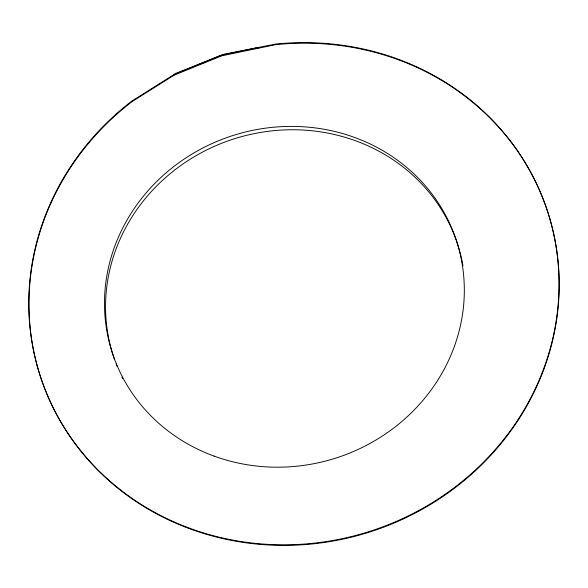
<?xml version="1.0" encoding="UTF-8"?>
<svg xmlns="http://www.w3.org/2000/svg" width="588" height="588" viewBox="0 0 588 588"><rect width="100%" height="100%" fill="white"/><g stroke="black" fill="none" stroke-linecap="round" stroke-linejoin="round"><path stroke-width="0.88" d="M173.952 75.249L131.999 101.658A266.68 249.466 -17.7 0 0 147.514 508.738A266.68 249.466 -17.7 0 0 550.412 349.044A266.68 249.466 -17.7 0 0 275.882 44.629L221.86 55.772L173.952 75.249L173.776 74.676L220.103 55.537L258.507 47.43L258.691 47.995M221.676 55.206L221.86 55.772M202.735 62.71L202.919 63.283M122.745 378.753A180.972 169.285 -17.7 0 1 121.936 377.143M117.144 366.456A180.972 169.285 -17.7 0 1 116.159 363.95M114.609 359.753A180.972 169.285 -17.7 0 1 228.666 140.672A180.972 169.285 -17.7 0 1 456.045 239.728M456.347 240.566A180.972 169.285 -17.7 0 1 462.969 265.761M175.863 73.36L131.815 101.085A266.68 249.466 -17.7 0 0 147.331 508.164A266.68 249.466 -17.7 0 0 550.236 348.478A266.68 249.466 -17.7 0 0 275.699 44.056L224.447 54.103L175.863 73.36M214.113 456.112A180.972 169.285 -17.7 0 0 462.984 269.495A180.972 169.285 -17.7 0 0 176.113 164.78A180.972 169.285 -17.7 0 0 214.113 456.112"/></g></svg>
